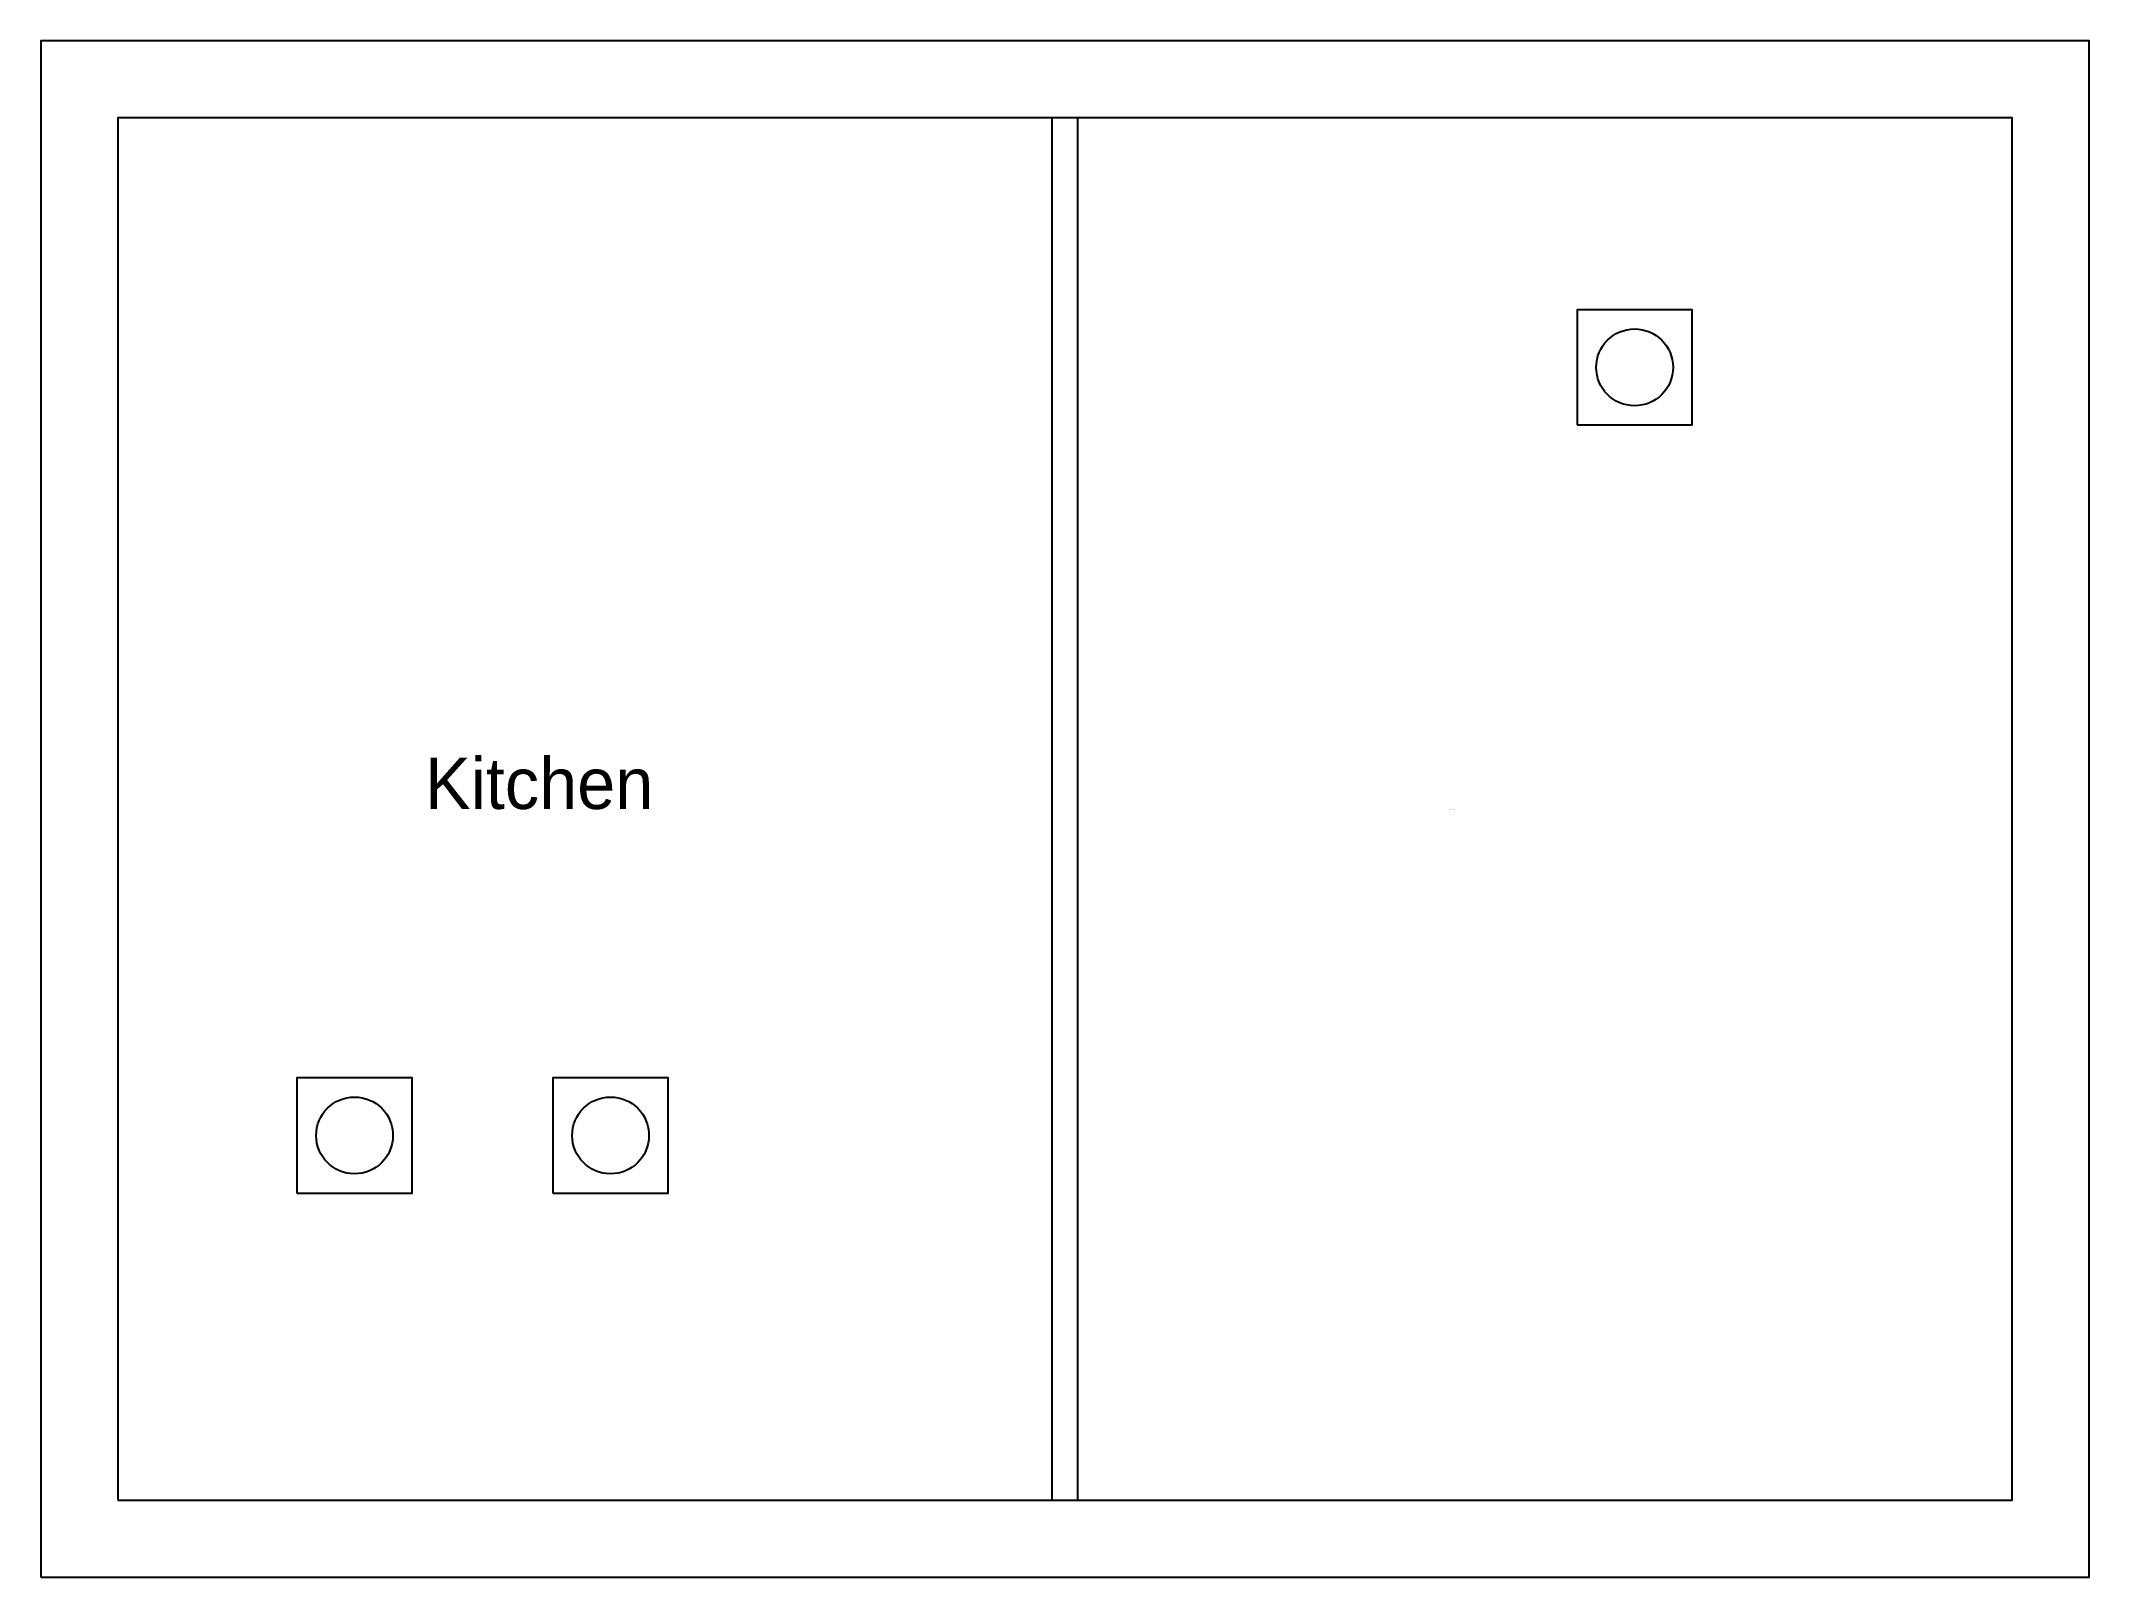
# Model space of a CAD drawing. Header units: millimetres. Extents: x 0 to 8000, y 0 to 6000.
import ezdxf

# ---------------------------------------------------------------- set-up
doc = ezdxf.new("R2010")
doc.units = ezdxf.units.MM

# ---------------------------------------------------------------- blocks, each defined once
blk = doc.blocks.new('CHAIR')
blk.add_lwpolyline([(0, 0), (450, 0), (450, 450), (0, 450)], close=True)
blk.add_circle((225, 225), 150)

msp = doc.modelspace()

# ---------------------------------------------------------------- linework, layer by layer
at = {"layer": 'A-WALL'}
for p, q in [((3950, 300), (3950, 5700)), ((4050, 300), (4050, 5700))]:
    msp.add_line(p, q, dxfattribs=at)
for points in [[(0, 0), (8000, 0), (8000, 6000), (0, 6000)], [(300, 300), (7700, 300), (7700, 5700), (300, 5700)]]:
    msp.add_lwpolyline(points, close=True, dxfattribs=at)

# ---------------------------------------------------------------- block references
at = {"layer": 'A-FURN'}
for p in [(1000, 1500), (2000, 1500)]:
    msp.add_blockref('CHAIR', p, dxfattribs=at)
at = {"layer": 'A-WALL'}
msp.add_blockref('CHAIR', (6000, 4500), dxfattribs=at)

# ---------------------------------------------------------------- texts
at = {"layer": 'A-ANNO-TEXT'}
msp.add_text('Kitchen', height=200, dxfattribs=at).set_placement((1500, 3000))
at = {"layer": 'A-ANNO-TEXT', "insert": (5500, 3000), "char_height": 2.5, "attachment_point": 1}
msp.add_mtext('Living room', dxfattribs=at)

doc.saveas('drawing.dxf')
